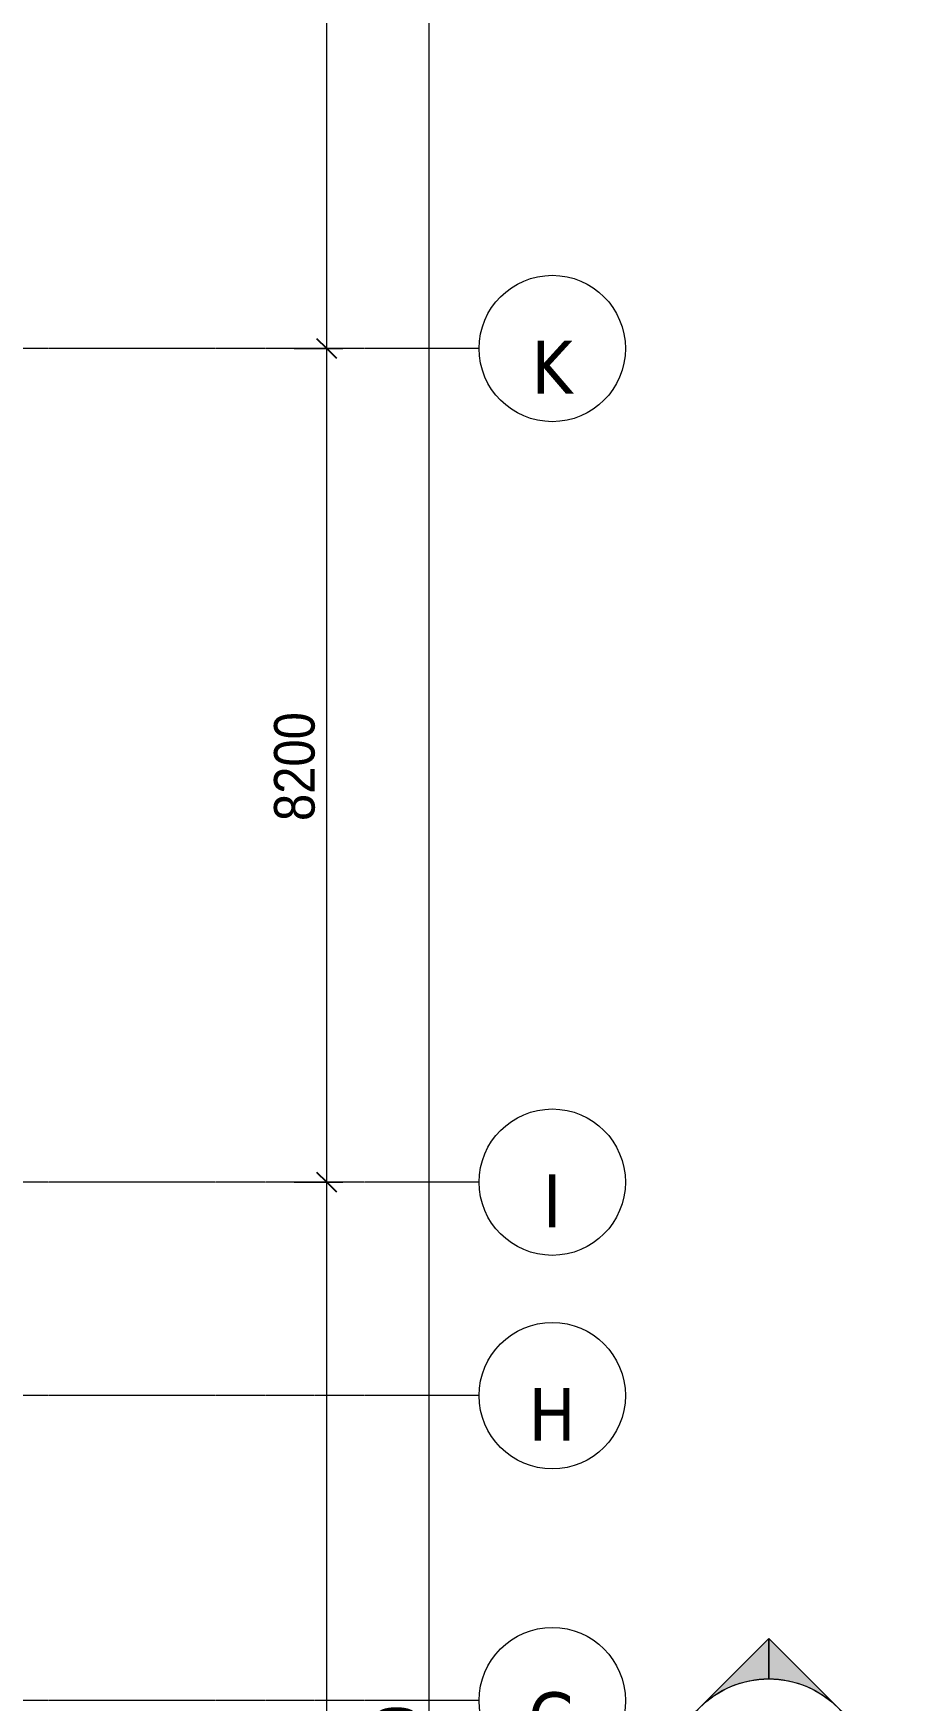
# Model space of a CAD drawing. Header units: millimetres. Extents: x 1591 to 239055, y -15958 to 83255.
# Drawn here: x 223411 to 232010, y 48437 to 64837 of the extents above; entities that cross this region are included whole.
import ezdxf

# ---------------------------------------------------------------- set-up
doc = ezdxf.new("R2010")
doc.units = ezdxf.units.MM
doc.linetypes.add('Grid Line', pattern=[22.225, 12.7, -3.175, 3.175, -3.175])
for name, color, linetype, lineweight in [('A-ANNO-DIMS', 211, 'Continuous', 9), ('A-ANNO-DIMS-160', 211, 'Continuous', 9), ('G-ANNO-SYMB', 111, 'Continuous', 9), ('S-GRID-1', 1, 'Grid Line', 9), ('S-GRID-IDEN', 1, 'Continuous', 9)]:
    doc.layers.add(name, color=color, linetype=linetype, lineweight=lineweight)
doc.styles.add('Tahoma_B', font='tahomabd_0.ttf', dxfattribs={"height": 520})
doc.styles.add('UTM Avo', font='UTM Avo.ttf', dxfattribs={"width": 0.9, "height": 400})
doc.dimstyles.new('1_Dim_chi_tiet_2_5', dxfattribs={"dimscale": 304.8, "dimtxt": 399.720379, "dimasz": 0.629921, "dimexe": 0.524934, "dimexo": 0.0625, "dimgap": 0.052493, "dimtad": 1, "dimdec": 0, "dimrnd": 5, "dimzin": 0, "dimdsep": 46, "dimtxsty": 'UTM Avo', "dimblk1": 'OBLIQUE', "dimblk2": 'OBLIQUE', "dimsah": 1, "dimcen": 0.09, "dimdle": 0.524934, "dimazin": 0, "dimtfac": 1, "dimtdec": 4, "dimtix": 1, "dimtmove": 0, "dimatfit": 3, "dimfxl": 1.049869, "dimfxlon": 1, "dimtvp": 1, "dimtolj": 1, "dimtzin": 0, "dimarcsym": 2})

# ---------------------------------------------------------------- blocks, each defined once
blk = doc.blocks.new('Grid - M_Grid Head - Circle-353313-TKCS_MB TẦNG 6-8')
at = {"layer": 'S-GRID-IDEN'}
blk.add_circle((0, 0), 4.5, dxfattribs=at)
blk = doc.blocks.new('Section - M_Section Head - Filled-352373-TKCS_MB TẦNG 6-8')
at = {"layer": 'G-ANNO-SYMB'}
h = blk.add_hatch(color=256, dxfattribs=at)
edge = h.paths.add_edge_path()
edge.add_line((-6, 8.49), (-6, 6))
edge.add_arc((-6, 0), 6, 90, 135)
edge.add_line((-10.24, 4.24), (-6, 8.49))
h = blk.add_hatch(color=256, dxfattribs=at)
edge = h.paths.add_edge_path()
edge.add_line((-6, 8.49), (-1.76, 4.24))
edge.add_arc((-6, 0), 6, 45, 90)
edge.add_line((-6, 6), (-6, 8.49))
h = blk.add_hatch(color=256, dxfattribs=at)
edge = h.paths.add_edge_path()
edge.add_line((-14.49, 0), (-10.24, 4.24))
edge.add_arc((-6, 0), 6, 135, 180)
edge.add_line((-12, 0), (-14.49, 0))
h = blk.add_hatch(color=256, dxfattribs=at)
edge = h.paths.add_edge_path()
edge.add_line((2.49, 0), (0, 0))
edge.add_arc((-6, 0), 6, 360, 405)
edge.add_line((-1.76, 4.24), (2.49, 0))
for p, q in [((-6, 8.49), (-14.49, 0)), ((-6, 8.49), (-10.24, 4.24)), ((-6, 8.49), (2.49, 0)), ((-6, 6), (-6, 8.49)), ((-6, 8.49), (-6, 6)), ((-1.76, 4.24), (-6, 8.49)), ((-10.24, 4.24), (-14.49, 0)), ((2.49, 0), (-1.76, 4.24)), ((-14.49, 0), (-12, 0)), ((0, 0), (2.49, 0)), ((-12, 0), (-14.49, 0)), ((0, 0), (2.49, 0))]:
    blk.add_line(p, q, dxfattribs=at)
for start, end in [(360, 180), (90, 135), (45, 90), (135, 180), (360, 45), (180, 360)]:
    blk.add_arc((-6, 0), 6, start, end, dxfattribs=at)
blk = doc.blocks.new('DIMBLOCK22-TKCS_MB TẦNG 6-8')
at = {"layer": 'A-ANNO-DIMS-160'}
for p, q in [((227307, 17077), (227307, 78397)), ((226987, 78237), (227467, 78237)), ((227307, 78237), (226987, 78237)), ((226987, 17237), (227467, 17237)), ((227307, 17237), (226987, 17237))]:
    blk.add_line(p, q, dxfattribs=at)
at = {"layer": 'A-ANNO-DIMS-160', "lineweight": 25}
for p, q in [((227307, 78237), (227211, 78333)), ((227307, 78237), (227403, 78141)), ((227307, 17237), (227211, 17333)), ((227307, 17237), (227403, 17141))]:
    blk.add_line(p, q, dxfattribs=at)
at = {"layer": 'A-ANNO-DIMS-160', "color": 0, "insert": (226787, 47052), "char_height": 400, "width": 1643.29, "attachment_point": 1, "rotation": 90, "line_spacing_factor": 1.110334, "style": 'UTM Avo'}
blk.add_mtext('61000', dxfattribs=at)
blk = doc.blocks.new('_Oblique')
at = {"color": 0, "linetype": 'ByBlock', "lineweight": -2}
blk.add_line((-0.5, -0.5), (0.5, 0.5), dxfattribs=at)
blk = doc.blocks.new('DIMBLOCK24-TKCS_MB TẦNG 6-8')
at = {"layer": 'A-ANNO-DIMS-160', "lineweight": 25}
for p, q in [((226300, 53537), (226204, 53633)), ((226300, 53537), (226396, 53441)), ((226300, 37037), (226204, 37133)), ((226300, 37037), (226396, 36941))]:
    blk.add_line(p, q, dxfattribs=at)
at = {"layer": 'A-ANNO-DIMS-160'}
for p, q in [((225980, 53537), (226460, 53537)), ((226300, 53537), (225980, 53537)), ((226300, 37037), (226300, 53537)), ((225980, 37037), (226460, 37037)), ((226300, 37037), (225980, 37037))]:
    blk.add_line(p, q, dxfattribs=at)
at = {"layer": 'A-ANNO-DIMS-160', "color": 0, "insert": (225781, 44602), "char_height": 400, "width": 1643.29, "attachment_point": 1, "rotation": 90, "line_spacing_factor": 1.110334, "style": 'UTM Avo'}
blk.add_mtext('16500', dxfattribs=at)
blk = doc.blocks.new('DIMBLOCK25-TKCS_MB TẦNG 6-8')
at = {"layer": 'A-ANNO-DIMS-160', "lineweight": 25}
for p, q in [((226300, 61737), (226204, 61833)), ((226300, 61737), (226396, 61641)), ((226300, 53537), (226204, 53633)), ((226300, 53537), (226396, 53441))]:
    blk.add_line(p, q, dxfattribs=at)
at = {"layer": 'A-ANNO-DIMS-160'}
for p, q in [((225980, 61737), (226460, 61737)), ((226300, 61737), (225980, 61737)), ((226300, 53537), (226300, 61737)), ((225980, 53537), (226460, 53537)), ((226300, 53537), (225980, 53537))]:
    blk.add_line(p, q, dxfattribs=at)
at = {"layer": 'A-ANNO-DIMS-160', "color": 0, "insert": (225781, 57089), "char_height": 400, "width": 1314.64, "attachment_point": 1, "rotation": 90, "line_spacing_factor": 1.110334, "style": 'UTM Avo'}
blk.add_mtext('8200', dxfattribs=at)
blk = doc.blocks.new('DIMBLOCK26-TKCS_MB TẦNG 6-8')
at = {"layer": 'A-ANNO-DIMS-160', "lineweight": 25}
for p, q in [((226300, 69937), (226204, 70033)), ((226300, 69937), (226396, 69841)), ((226300, 61737), (226204, 61833)), ((226300, 61737), (226396, 61641))]:
    blk.add_line(p, q, dxfattribs=at)
at = {"layer": 'A-ANNO-DIMS-160'}
for p, q in [((225980, 69937), (226460, 69937)), ((226300, 69937), (225980, 69937)), ((226300, 61737), (226300, 69937)), ((225980, 61737), (226460, 61737)), ((226300, 61737), (225980, 61737))]:
    blk.add_line(p, q, dxfattribs=at)
at = {"layer": 'A-ANNO-DIMS-160', "color": 0, "insert": (225781, 65289), "char_height": 400, "width": 1314.64, "attachment_point": 1, "rotation": 90, "line_spacing_factor": 1.110334, "style": 'UTM Avo'}
blk.add_mtext('8200', dxfattribs=at)

msp = doc.modelspace()

# ---------------------------------------------------------------- linework, layer by layer
at = {"layer": 'S-GRID-1'}
for p, q in [((223800.6, 61736.9), (130306.5, 61736.9)), ((227800.6, 61736.9), (223800.6, 61736.9)), ((223800.6, 53536.9), (130306.5, 53536.9)), ((227800.6, 53536.9), (223800.6, 53536.9)), ((223800.6, 51436.9), (130306.5, 51436.9)), ((227800.6, 51436.9), (223800.6, 51436.9)), ((223800.6, 48436.9), (130306.5, 48436.9)), ((227800.6, 48436.9), (223800.6, 48436.9))]:
    msp.add_line(p, q, dxfattribs=at)

# ---------------------------------------------------------------- block references
at = {"layer": 'G-ANNO-SYMB', "extrusion": (0, 0, -1), "xscale": 159.9999999999999, "yscale": 159.9999999999999, "zscale": 159.9999999999999}
msp.add_blockref('Section - M_Section Head - Filled-352373-TKCS_MB TẦNG 6-8', (-229692.1, 47691.5), dxfattribs=at)
at = {"layer": 'S-GRID-IDEN', "xscale": 159.9999999999999, "yscale": 159.9999999999999, "zscale": 159.9999999999999, "rotation": 89.99999999999982}
for p in [(228520.6, 61736.9), (228520.6, 53536.9), (228520.6, 51436.9), (228520.6, 48436.9)]:
    msp.add_blockref('Grid - M_Grid Head - Circle-353313-TKCS_MB TẦNG 6-8', p, dxfattribs=at)

# ---------------------------------------------------------------- dimensions: what is measured, and where the dimension line sits
at = {"layer": 'A-ANNO-DIMS'}
for base, p1, p2, override, picture, middle in [((227306.8, 78236.9), (226986.8, 17236.9), (226986.8, 78236.9), {"dimpost": '<>', "dimfxl": 61000}, 'DIMBLOCK22-TKCS_MB TẦNG 6-8', (227083.8, 47736.9)), ((226300.3, 69936.9), (225980.3, 61736.9), (225980.3, 69936.9), {"dimpost": '<>', "dimfxl": 8200}, 'DIMBLOCK26-TKCS_MB TẦNG 6-8', (226077.3, 65836.9)), ((226300.3, 61736.9), (225980.3, 53536.9), (225980.3, 61736.9), {"dimpost": '<>', "dimfxl": 8200}, 'DIMBLOCK25-TKCS_MB TẦNG 6-8', (226077.3, 57636.9)), ((226300.3, 53536.9), (225980.3, 37036.9), (225980.3, 53536.9), {"dimpost": '<>', "dimfxl": 16500}, 'DIMBLOCK24-TKCS_MB TẦNG 6-8', (226077.3, 45286.9))]:
    dim = msp.add_linear_dim(base=base, p1=p1, p2=p2, angle=90, dimstyle='1_Dim_chi_tiet_2_5', override=override, dxfattribs=at)
    dim.commit()
    dim.dimension.update_dxf_attribs({"geometry": picture, "text_midpoint": middle})

# ---------------------------------------------------------------- next in the draw order: texts
at = {"layer": 'S-GRID-IDEN', "char_height": 520, "attachment_point": 5, "line_spacing_factor": 0.996129, "style": 'Tahoma_B', "bg_fill": 3, "box_fill_scale": 1.25, "bg_fill_color": 256, "bg_fill_true_color": 13158600, "bg_fill_transparency": 0}
for s, insert, width in [('\\pt2031.9988,4063.9976,6096.0016,8128.0004,10159.9992,12191.998,14224.002,16256.0008,18287.9996,20319.9984,22352.0024,24384.0012,26416,28447.9988,30479.9976,32512.0016,34544.0004,36575.9992,38607.998,40640.002,42672.0008,44703.9996,46735.9984,48768.0024,50800.0012,52832,54863.9988,56895.9976,58928.0016,60960.0004,62991.9992,65023.998;K', (228519.1, 61553.6), 508.8), ('\\pt2031.9988,4063.9976,6096.0016,8128.0004,10159.9992,12191.998,14224.002,16256.0008,18287.9996,20319.9984,22352.0024,24384.0012,26416,28447.9988,30479.9976,32512.0016,34544.0004,36575.9992,38607.998,40640.002,42672.0008,44703.9996,46735.9984,48768.0024,50800.0012,52832,54863.9988,56895.9976,58928.0016,60960.0004,62991.9992,65023.998;I', (228519.9, 53353.6), 348.8), ('\\pt2031.9988,4063.9976,6096.0016,8128.0004,10159.9992,12191.998,14224.002,16256.0008,18287.9996,20319.9984,22352.0024,24384.0012,26416,28447.9988,30479.9976,32512.0016,34544.0004,36575.9992,38607.998,40640.002,42672.0008,44703.9996,46735.9984,48768.0024,50800.0012,52832,54863.9988,56895.9976,58928.0016,60960.0004,62991.9992,65023.998;H', (228519.1, 51253.6), 550.4), ('\\pt2031.9988,4063.9976,6096.0016,8128.0004,10159.9992,12191.998,14224.002,16256.0008,18287.9996,20319.9984,22352.0024,24384.0012,26416,28447.9988,30479.9976,32512.0016,34544.0004,36575.9992,38607.998,40640.002,42672.0008,44703.9996,46735.9984,48768.0024,50800.0012,52832,54863.9988,56895.9976,58928.0016,60960.0004,62991.9992,65023.998;G', (228519.9, 48253.6), 539.2)]:
    msp.add_mtext(s, dxfattribs=dict(at, insert=insert, width=width))

doc.saveas('drawing.dxf')
